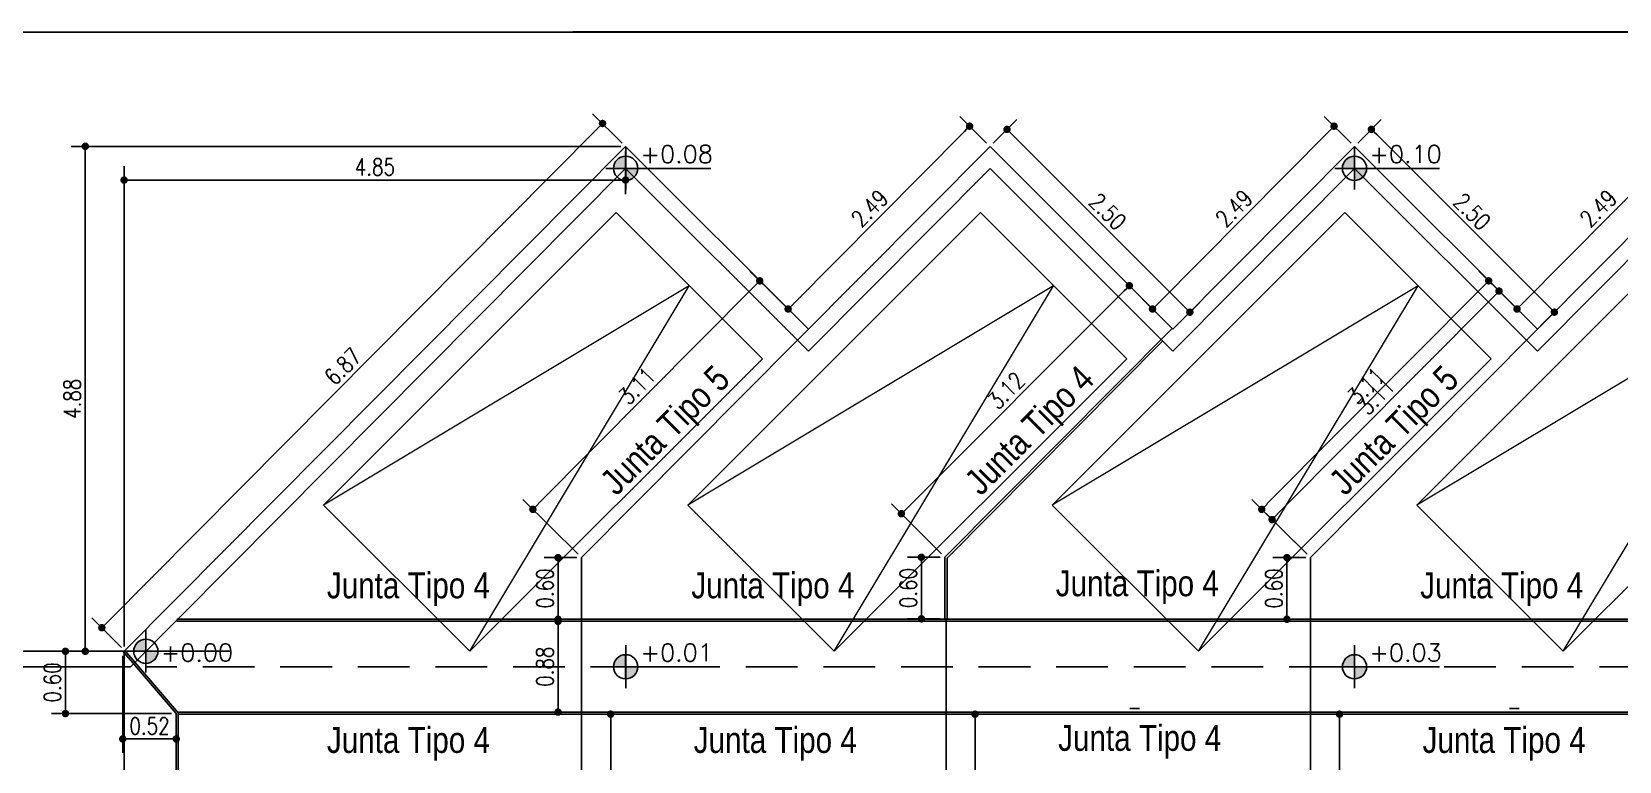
# Model space of a CAD drawing. Header units: millimetres. Extents: x 28448 to 57563, y -116865 to -58388.
# Drawn here: x 28713.98 to 28729.33, y -58455.57 to -58448.52 of the extents above; entities that cross this region are included whole.
import ezdxf

# ---------------------------------------------------------------- set-up
doc = ezdxf.new("R2010")
doc.units = ezdxf.units.MM
doc.header["$PDMODE"] = 35
doc.header["$PDSIZE"] = 0.5
doc.linetypes.add('DASHED', pattern=[0.75, 0.5, -0.25])
doc.layers.get('DEFPOINTS').update_dxf_attribs({"color": 252, "lineweight": 5})
for name, color, linetype in [('-PA-Cotas', 4, 'Continuous'), ('-PA-Muros', 1, 'Continuous'), ('-PA-Nivel Cero', 251, 'Continuous'), ('Proyecto de Pavimento', 4, 'Continuous'), ('Replanteo Ingreso', 2, 'Continuous')]:
    doc.layers.add(name, color=color, linetype=linetype)
doc.layers.add('-VC-Techos', color=251, linetype='Continuous', lineweight=13)
doc.styles.add('Angosta', font='romans.shx', dxfattribs={"width": 0.8})
doc.styles.add('ARIAL', font='ARIALN.TTF')
doc.styles.add('romans', font='romans.shx')
doc.dimstyles.new('JC_1@100', dxfattribs={"dimscale": 0.9, "dimtxt": 0.18, "dimasz": 0.08, "dimexe": 0.15, "dimexo": 0.05, "dimgap": 0.05, "dimtad": 1, "dimzin": 1, "dimdsep": 46, "dimtxsty": 'Angosta', "dimblk1": 'DOT', "dimblk2": 'DOT', "dimsah": 1, "dimcen": 0.09, "dimclrd": 2, "dimclre": 1, "dimclrt": 3, "dimaunit": 1, "dimadec": 3, "dimazin": 0, "dimtfac": 1.8, "dimtmove": 2, "dimatfit": 3, "dimldrblk": 'DOT', "dimfxl": 0.15, "dimtolj": 1, "dimtzin": 0, "dimarcsym": 0})

# ---------------------------------------------------------------- blocks, each defined once
blk = doc.blocks.new('A$C425A0BF6')
at = {"layer": '-VC-Techos', "color": 6, "linetype": 'Continuous'}
for p, q in [((0, 4), (2, 4)), ((0, 0), (0, 4)), ((0, 0), (1, 4)), ((1, 4), (2, 0)), ((2, 4), (2, 0)), ((2, 0), (0, 0))]:
    blk.add_line(p, q, dxfattribs=at)
blk = doc.blocks.new('A$C445B3242')
h = blk.add_hatch(color=256)
h.paths.add_polyline_path([(0.195, 0.389, 0.414214), (0, 0.195), (0.195, 0.195)])
h.paths.add_polyline_path([(0.195, 0, 0.414214), (0.389, 0.195), (0.195, 0.195)])
for p, q in [((0.197, 0.544), (0.197, -0.147)), ((0.195, 0.389), (0.195, 0)), ((-0.123, 0.194), (1.565, 0.194)), ((0, 0.195), (0.389, 0.195))]:
    blk.add_line(p, q)
blk.add_circle((0.195, 0.195), 0.195)
blk = doc.blocks.new('_Dot')
at = {"color": 0, "linetype": 'ByBlock', "lineweight": -2}
blk.add_line((-0.5, 0), (-1, 0), dxfattribs=at)
at = {"color": 0, "linetype": 'ByBlock', "const_width": 0.5}
blk.add_lwpolyline([(-0.25, 0, 1), (0.25, 0, 1)], format="xyb", close=True, dxfattribs=at)
blk = doc.blocks.new('*D234')
at = {"layer": 'DEFPOINTS', "color": 0, "transparency": 16777216}
for p in [(28714.875, -58454.511), (28714.308, -58455.113), (28715.379, -58455.113)]:
    blk.add_point(p, dxfattribs=at)
at = {"layer": 'Proyecto de Pavimento', "color": 1, "lineweight": -2, "transparency": 16777216}
for p, q in [((28714.83, -58454.511), (28714.173, -58454.511)), ((28715.334, -58455.113), (28714.173, -58455.113))]:
    blk.add_line(p, q, dxfattribs=at)
at = {"layer": 'Proyecto de Pavimento', "color": 2, "lineweight": -2, "transparency": 16777216}
blk.add_line((28714.308, -58454.583), (28714.308, -58455.041), dxfattribs=at)
at = {"layer": 'Proyecto de Pavimento', "color": 2, "lineweight": -2, "transparency": 16777216, "xscale": 0.072, "yscale": 0.072, "zscale": 0.072}
for p, rotation in [((28714.308, -58454.511), 90), ((28714.308, -58455.113), 270)]:
    blk.add_blockref('_Dot', p, dxfattribs=dict(at, rotation=rotation))
at = {"layer": 'Proyecto de Pavimento', "color": 3, "transparency": 16777216, "insert": (28714.182, -58454.812), "char_height": 0.162, "attachment_point": 5, "rotation": 90, "style": 'Angosta'}
blk.add_mtext('\\A1;0.60', dxfattribs=at)
blk = doc.blocks.new('*D235')
at = {"layer": 'DEFPOINTS', "color": 0, "transparency": 16777216}
for p in [(28714.862, -58454.511), (28715.379, -58455.113), (28715.379, -58455.359)]:
    blk.add_point(p, dxfattribs=at)
at = {"layer": 'Proyecto de Pavimento', "color": 1, "lineweight": -2, "transparency": 16777216}
for p, q in [((28714.862, -58454.556), (28714.862, -58455.494)), ((28715.379, -58455.158), (28715.379, -58455.494))]:
    blk.add_line(p, q, dxfattribs=at)
at = {"layer": 'Proyecto de Pavimento', "color": 2, "lineweight": -2, "transparency": 16777216}
blk.add_line((28714.934, -58455.359), (28715.307, -58455.359), dxfattribs=at)
at = {"layer": 'Proyecto de Pavimento', "color": 2, "lineweight": -2, "transparency": 16777216, "xscale": 0.072, "yscale": 0.072, "zscale": 0.072, "rotation": 180}
blk.add_blockref('_Dot', (28714.862, -58455.359), dxfattribs=at)
at = {"layer": 'Proyecto de Pavimento', "color": 2, "lineweight": -2, "transparency": 16777216, "xscale": 0.072, "yscale": 0.072, "zscale": 0.072}
blk.add_blockref('_Dot', (28715.379, -58455.359), dxfattribs=at)
at = {"layer": 'Proyecto de Pavimento', "color": 3, "transparency": 16777216, "insert": (28715.121, -58455.233), "char_height": 0.162, "attachment_point": 5, "style": 'Angosta'}
blk.add_mtext('\\A1;0.52', dxfattribs=at)
blk = doc.blocks.new('*D241')
at = {"layer": 'DEFPOINTS', "color": 0, "transparency": 16777216}
for p in [(28719.297, -58455.119), (28719.578, -58455.119), (28719.297, -58458.011)]:
    blk.add_point(p, dxfattribs=at)
at = {"layer": 'Proyecto de Pavimento', "color": 1, "lineweight": -2, "transparency": 16777216}
for p, q in [((28719.342, -58455.119), (28719.713, -58455.119)), ((28719.342, -58458.011), (28719.713, -58458.011))]:
    blk.add_line(p, q, dxfattribs=at)
at = {"layer": 'Proyecto de Pavimento', "color": 2, "lineweight": -2, "transparency": 16777216}
blk.add_line((28719.578, -58457.939), (28719.578, -58455.191), dxfattribs=at)
at = {"layer": 'Proyecto de Pavimento', "color": 2, "lineweight": -2, "transparency": 16777216, "xscale": 0.072, "yscale": 0.072, "zscale": 0.072}
for p, rotation in [((28719.578, -58455.119), 90), ((28719.578, -58458.011), 270)]:
    blk.add_blockref('_Dot', p, dxfattribs=dict(at, rotation=rotation))
at = {"layer": 'Proyecto de Pavimento', "color": 3, "transparency": 16777216, "insert": (28719.452, -58456.565), "char_height": 0.162, "attachment_point": 5, "rotation": 90, "style": 'Angosta'}
blk.add_mtext('\\A1;2.89', dxfattribs=at)
blk = doc.blocks.new('*D245')
at = {"layer": 'DEFPOINTS', "color": 0, "transparency": 16777216}
for p in [(28722.819, -58455.119), (28723.1, -58455.119), (28722.819, -58458.011)]:
    blk.add_point(p, dxfattribs=at)
at = {"layer": 'Proyecto de Pavimento', "color": 1, "lineweight": -2, "transparency": 16777216}
for p, q in [((28722.864, -58455.119), (28723.235, -58455.119)), ((28722.864, -58458.011), (28723.235, -58458.011))]:
    blk.add_line(p, q, dxfattribs=at)
at = {"layer": 'Proyecto de Pavimento', "color": 2, "lineweight": -2, "transparency": 16777216}
blk.add_line((28723.1, -58457.939), (28723.1, -58455.191), dxfattribs=at)
at = {"layer": 'Proyecto de Pavimento', "color": 2, "lineweight": -2, "transparency": 16777216, "xscale": 0.072, "yscale": 0.072, "zscale": 0.072}
for p, rotation in [((28723.1, -58455.119), 90), ((28723.1, -58458.011), 270)]:
    blk.add_blockref('_Dot', p, dxfattribs=dict(at, rotation=rotation))
at = {"layer": 'Proyecto de Pavimento', "color": 3, "transparency": 16777216, "insert": (28722.974, -58456.565), "char_height": 0.162, "attachment_point": 5, "rotation": 90, "style": 'Angosta'}
blk.add_mtext('\\A1;2.89', dxfattribs=at)
blk = doc.blocks.new('*D249')
at = {"layer": 'DEFPOINTS', "color": 0, "transparency": 16777216}
for p in [(28726.341, -58455.119), (28726.623, -58455.119), (28726.341, -58458.011)]:
    blk.add_point(p, dxfattribs=at)
at = {"layer": 'Proyecto de Pavimento', "color": 1, "lineweight": -2, "transparency": 16777216}
for p, q in [((28726.386, -58455.119), (28726.758, -58455.119)), ((28726.386, -58458.011), (28726.758, -58458.011))]:
    blk.add_line(p, q, dxfattribs=at)
at = {"layer": 'Proyecto de Pavimento', "color": 2, "lineweight": -2, "transparency": 16777216}
blk.add_line((28726.623, -58457.939), (28726.623, -58455.191), dxfattribs=at)
at = {"layer": 'Proyecto de Pavimento', "color": 2, "lineweight": -2, "transparency": 16777216, "xscale": 0.072, "yscale": 0.072, "zscale": 0.072}
for p, rotation in [((28726.623, -58455.119), 90), ((28726.623, -58458.011), 270)]:
    blk.add_blockref('_Dot', p, dxfattribs=dict(at, rotation=rotation))
at = {"layer": 'Proyecto de Pavimento', "color": 3, "transparency": 16777216, "insert": (28726.497, -58456.565), "char_height": 0.162, "attachment_point": 5, "rotation": 90, "style": 'Angosta'}
blk.add_mtext('\\A1;2.89', dxfattribs=at)
blk = doc.blocks.new('*D300')
at = {"layer": 'DEFPOINTS', "color": 0, "transparency": 16777216}
for p in [(28719.069, -58454.221), (28719.297, -58454.221), (28719.297, -58455.099)]:
    blk.add_point(p, dxfattribs=at)
at = {"layer": 'Proyecto de Pavimento', "color": 1, "lineweight": -2, "transparency": 16777216}
for p, q in [((28719.252, -58454.221), (28718.934, -58454.221)), ((28719.252, -58455.099), (28718.934, -58455.099))]:
    blk.add_line(p, q, dxfattribs=at)
at = {"layer": 'Proyecto de Pavimento', "color": 2, "lineweight": -2, "transparency": 16777216}
blk.add_line((28719.069, -58455.027), (28719.069, -58454.293), dxfattribs=at)
at = {"layer": 'Proyecto de Pavimento', "color": 2, "lineweight": -2, "transparency": 16777216, "xscale": 0.072, "yscale": 0.072, "zscale": 0.072}
for p, rotation in [((28719.069, -58454.221), 90), ((28719.069, -58455.099), 270)]:
    blk.add_blockref('_Dot', p, dxfattribs=dict(at, rotation=rotation))
at = {"layer": 'Proyecto de Pavimento', "color": 3, "transparency": 16777216, "insert": (28718.943, -58454.66), "char_height": 0.162, "attachment_point": 5, "rotation": 90, "style": 'Angosta'}
blk.add_mtext('\\A1;0.88', dxfattribs=at)
blk = doc.blocks.new('*D301')
at = {"layer": 'DEFPOINTS', "color": 0, "transparency": 16777216}
for p in [(28719.499, -58449.406), (28719.722, -58449.627), (28714.883, -58454.505)]:
    blk.add_point(p, dxfattribs=at)
at = {"layer": 'Proyecto de Pavimento', "color": 1, "lineweight": -2, "transparency": 16777216}
for p, q in [((28719.69, -58449.596), (28719.403, -58449.311)), ((28714.851, -58454.473), (28714.564, -58454.188))]:
    blk.add_line(p, q, dxfattribs=at)
at = {"layer": 'Proyecto de Pavimento', "color": 2, "lineweight": -2, "transparency": 16777216}
blk.add_line((28714.71, -58454.232), (28719.448, -58449.457), dxfattribs=at)
at = {"layer": 'Proyecto de Pavimento', "color": 2, "lineweight": -2, "transparency": 16777216, "xscale": 0.072, "yscale": 0.072, "zscale": 0.072}
for p, rotation in [((28719.499, -58449.406), 45.22306684658017), ((28714.66, -58454.283), 225.2230668465802)]:
    blk.add_blockref('_Dot', p, dxfattribs=dict(at, rotation=rotation))
at = {"layer": 'Proyecto de Pavimento', "color": 3, "transparency": 16777216, "insert": (28716.99, -58451.756), "char_height": 0.162, "attachment_point": 5, "rotation": 45.2231, "style": 'Angosta'}
blk.add_mtext('\\A1;6.87', dxfattribs=at)
blk = doc.blocks.new('*D303')
at = {"layer": 'DEFPOINTS', "color": 0, "transparency": 16777216}
for p in [(28723.047, -58449.432), (28723.244, -58449.627), (28721.49, -58451.395)]:
    blk.add_point(p, dxfattribs=at)
at = {"layer": 'Proyecto de Pavimento', "color": 1, "lineweight": -2, "transparency": 16777216}
for p, q in [((28723.212, -58449.596), (28722.952, -58449.337)), ((28721.458, -58451.364), (28721.197, -58451.105))]:
    blk.add_line(p, q, dxfattribs=at)
at = {"layer": 'Proyecto de Pavimento', "color": 2, "lineweight": -2, "transparency": 16777216}
blk.add_line((28721.344, -58451.149), (28722.997, -58449.483), dxfattribs=at)
at = {"layer": 'Proyecto de Pavimento', "color": 2, "lineweight": -2, "transparency": 16777216, "xscale": 0.072, "yscale": 0.072, "zscale": 0.072}
for p, rotation in [((28723.047, -58449.432), 45.21542905407202), ((28721.293, -58451.2), 225.215429054072)]:
    blk.add_blockref('_Dot', p, dxfattribs=dict(at, rotation=rotation))
at = {"layer": 'Proyecto de Pavimento', "color": 3, "transparency": 16777216, "insert": (28722.081, -58450.227), "char_height": 0.162, "attachment_point": 5, "rotation": 45.2154, "style": 'Angosta'}
blk.add_mtext('\\A1;2.49', dxfattribs=at)
blk = doc.blocks.new('*D304')
at = {"layer": 'DEFPOINTS', "color": 0, "transparency": 16777216}
for p in [(28723.244, -58449.627), (28725.176, -58451.231), (28725.012, -58451.395)]:
    blk.add_point(p, dxfattribs=at)
at = {"layer": 'Proyecto de Pavimento', "color": 1, "lineweight": -2, "transparency": 16777216}
for p, q in [((28723.276, -58449.596), (28723.504, -58449.368)), ((28725.044, -58451.363), (28725.272, -58451.136))]:
    blk.add_line(p, q, dxfattribs=at)
at = {"layer": 'Proyecto de Pavimento', "color": 2, "lineweight": -2, "transparency": 16777216}
blk.add_line((28723.459, -58449.514), (28725.125, -58451.18), dxfattribs=at)
at = {"layer": 'Proyecto de Pavimento', "color": 2, "lineweight": -2, "transparency": 16777216, "xscale": 0.072, "yscale": 0.072, "zscale": 0.072}
for p, rotation in [((28723.409, -58449.463), 135), ((28725.176, -58451.231), 315)]:
    blk.add_blockref('_Dot', p, dxfattribs=dict(at, rotation=rotation))
at = {"layer": 'Proyecto de Pavimento', "color": 3, "transparency": 16777216, "insert": (28724.382, -58450.258), "char_height": 0.162, "attachment_point": 5, "rotation": 315, "style": 'Angosta'}
blk.add_mtext('\\A1;2.50', dxfattribs=at)
blk = doc.blocks.new('*D305')
at = {"layer": 'DEFPOINTS', "color": 0, "transparency": 16777216}
for p in [(28714.5, -58449.627), (28719.722, -58449.627), (28714.875, -58454.511)]:
    blk.add_point(p, dxfattribs=at)
at = {"layer": 'Proyecto de Pavimento', "color": 1, "lineweight": -2, "transparency": 16777216}
for p, q in [((28719.677, -58449.627), (28714.365, -58449.627)), ((28714.83, -58454.511), (28714.365, -58454.511))]:
    blk.add_line(p, q, dxfattribs=at)
at = {"layer": 'Proyecto de Pavimento', "color": 2, "lineweight": -2, "transparency": 16777216}
blk.add_line((28714.5, -58454.439), (28714.5, -58449.699), dxfattribs=at)
at = {"layer": 'Proyecto de Pavimento', "color": 2, "lineweight": -2, "transparency": 16777216, "xscale": 0.072, "yscale": 0.072, "zscale": 0.072}
for p, rotation in [((28714.5, -58449.627), 90), ((28714.5, -58454.511), 270)]:
    blk.add_blockref('_Dot', p, dxfattribs=dict(at, rotation=rotation))
at = {"layer": 'Proyecto de Pavimento', "color": 3, "transparency": 16777216, "insert": (28714.374, -58452.069), "char_height": 0.162, "attachment_point": 5, "rotation": 90, "style": 'Angosta'}
blk.add_mtext('\\A1;4.88', dxfattribs=at)
blk = doc.blocks.new('*D306')
at = {"layer": 'DEFPOINTS', "color": 0, "transparency": 16777216}
for p in [(28719.722, -58449.627), (28719.722, -58449.953), (28714.875, -58454.511)]:
    blk.add_point(p, dxfattribs=at)
at = {"layer": 'Proyecto de Pavimento', "color": 1, "lineweight": -2, "transparency": 16777216}
for p, q in [((28719.722, -58449.672), (28719.722, -58450.088)), ((28714.875, -58454.466), (28714.875, -58449.818))]:
    blk.add_line(p, q, dxfattribs=at)
at = {"layer": 'Proyecto de Pavimento', "color": 2, "lineweight": -2, "transparency": 16777216}
blk.add_line((28714.947, -58449.953), (28719.65, -58449.953), dxfattribs=at)
at = {"layer": 'Proyecto de Pavimento', "color": 2, "lineweight": -2, "transparency": 16777216, "xscale": 0.072, "yscale": 0.072, "zscale": 0.072, "rotation": 180}
blk.add_blockref('_Dot', (28714.875, -58449.953), dxfattribs=at)
at = {"layer": 'Proyecto de Pavimento', "color": 2, "lineweight": -2, "transparency": 16777216, "xscale": 0.072, "yscale": 0.072, "zscale": 0.072}
blk.add_blockref('_Dot', (28719.722, -58449.953), dxfattribs=at)
at = {"layer": 'Proyecto de Pavimento', "color": 3, "transparency": 16777216, "insert": (28717.299, -58449.827), "char_height": 0.162, "attachment_point": 5, "style": 'Angosta'}
blk.add_mtext('\\A1;4.85', dxfattribs=at)
blk = doc.blocks.new('*D307')
at = {"layer": 'DEFPOINTS', "color": 0, "transparency": 16777216}
for p in [(28719.069, -58453.605), (28719.297, -58453.605), (28719.297, -58454.201)]:
    blk.add_point(p, dxfattribs=at)
at = {"layer": 'Proyecto de Pavimento', "color": 1, "lineweight": -2, "transparency": 16777216}
for p, q in [((28719.252, -58453.605), (28718.934, -58453.605)), ((28719.252, -58454.201), (28718.934, -58454.201))]:
    blk.add_line(p, q, dxfattribs=at)
at = {"layer": 'Proyecto de Pavimento', "color": 2, "lineweight": -2, "transparency": 16777216}
blk.add_line((28719.069, -58454.129), (28719.069, -58453.677), dxfattribs=at)
at = {"layer": 'Proyecto de Pavimento', "color": 2, "lineweight": -2, "transparency": 16777216, "xscale": 0.072, "yscale": 0.072, "zscale": 0.072}
for p, rotation in [((28719.069, -58453.605), 90), ((28719.069, -58454.201), 270)]:
    blk.add_blockref('_Dot', p, dxfattribs=dict(at, rotation=rotation))
at = {"layer": 'Proyecto de Pavimento', "color": 3, "transparency": 16777216, "insert": (28718.943, -58453.903), "char_height": 0.162, "attachment_point": 5, "rotation": 90, "style": 'Angosta'}
blk.add_mtext('\\A1;0.60', dxfattribs=at)
blk = doc.blocks.new('*D308')
at = {"layer": 'DEFPOINTS', "color": 0, "transparency": 16777216}
for p in [(28721.019, -58450.928), (28721.49, -58451.395), (28719.297, -58453.605)]:
    blk.add_point(p, dxfattribs=at)
at = {"layer": 'Proyecto de Pavimento', "color": 1, "lineweight": -2, "transparency": 16777216}
for p, q in [((28721.458, -58451.364), (28720.923, -58450.833)), ((28719.265, -58453.573), (28718.73, -58453.042))]:
    blk.add_line(p, q, dxfattribs=at)
at = {"layer": 'Proyecto de Pavimento', "color": 2, "lineweight": -2, "transparency": 16777216}
blk.add_line((28718.877, -58453.086), (28720.968, -58450.979), dxfattribs=at)
at = {"layer": 'Proyecto de Pavimento', "color": 2, "lineweight": -2, "transparency": 16777216, "xscale": 0.072, "yscale": 0.072, "zscale": 0.072}
for p, rotation in [((28721.019, -58450.928), 45.21542905410529), ((28718.826, -58453.138), 225.2154290541053)]:
    blk.add_blockref('_Dot', p, dxfattribs=dict(at, rotation=rotation))
at = {"layer": 'Proyecto de Pavimento', "color": 3, "transparency": 16777216, "insert": (28719.833, -58451.944), "char_height": 0.162, "attachment_point": 5, "rotation": 45.2154, "style": 'Angosta'}
blk.add_mtext('\\A1;3.11', dxfattribs=at)
blk = doc.blocks.new('*D309')
at = {"layer": 'DEFPOINTS', "color": 0, "transparency": 16777216}
for p in [(28726.57, -58449.432), (28726.767, -58449.627), (28725.012, -58451.395)]:
    blk.add_point(p, dxfattribs=at)
at = {"layer": 'Proyecto de Pavimento', "color": 1, "lineweight": -2, "transparency": 16777216}
for p, q in [((28726.735, -58449.596), (28726.474, -58449.337)), ((28724.98, -58451.364), (28724.719, -58451.105))]:
    blk.add_line(p, q, dxfattribs=at)
at = {"layer": 'Proyecto de Pavimento', "color": 2, "lineweight": -2, "transparency": 16777216}
blk.add_line((28724.866, -58451.149), (28726.519, -58449.483), dxfattribs=at)
at = {"layer": 'Proyecto de Pavimento', "color": 2, "lineweight": -2, "transparency": 16777216, "xscale": 0.072, "yscale": 0.072, "zscale": 0.072}
for p, rotation in [((28726.57, -58449.432), 45.21542905407202), ((28724.815, -58451.2), 225.215429054072)]:
    blk.add_blockref('_Dot', p, dxfattribs=dict(at, rotation=rotation))
at = {"layer": 'Proyecto de Pavimento', "color": 3, "transparency": 16777216, "insert": (28725.603, -58450.227), "char_height": 0.162, "attachment_point": 5, "rotation": 45.2154, "style": 'Angosta'}
blk.add_mtext('\\A1;2.49', dxfattribs=at)
blk = doc.blocks.new('*D310')
at = {"layer": 'DEFPOINTS', "color": 0, "transparency": 16777216}
for p in [(28726.767, -58449.627), (28728.699, -58451.231), (28728.534, -58451.395)]:
    blk.add_point(p, dxfattribs=at)
at = {"layer": 'Proyecto de Pavimento', "color": 1, "lineweight": -2, "transparency": 16777216}
for p, q in [((28726.798, -58449.596), (28727.026, -58449.368)), ((28728.566, -58451.363), (28728.794, -58451.136))]:
    blk.add_line(p, q, dxfattribs=at)
at = {"layer": 'Proyecto de Pavimento', "color": 2, "lineweight": -2, "transparency": 16777216}
blk.add_line((28726.982, -58449.514), (28728.648, -58451.18), dxfattribs=at)
at = {"layer": 'Proyecto de Pavimento', "color": 2, "lineweight": -2, "transparency": 16777216, "xscale": 0.072, "yscale": 0.072, "zscale": 0.072}
for p, rotation in [((28726.931, -58449.463), 135), ((28728.699, -58451.231), 315)]:
    blk.add_blockref('_Dot', p, dxfattribs=dict(at, rotation=rotation))
at = {"layer": 'Proyecto de Pavimento', "color": 3, "transparency": 16777216, "insert": (28727.904, -58450.258), "char_height": 0.162, "attachment_point": 5, "rotation": 315, "style": 'Angosta'}
blk.add_mtext('\\A1;2.50', dxfattribs=at)
blk = doc.blocks.new('*D311')
at = {"layer": 'DEFPOINTS', "color": 0, "transparency": 16777216}
for p in [(28730.092, -58449.432), (28730.289, -58449.627), (28728.534, -58451.395)]:
    blk.add_point(p, dxfattribs=at)
at = {"layer": 'Proyecto de Pavimento', "color": 1, "lineweight": -2, "transparency": 16777216}
for p, q in [((28730.257, -58449.596), (28729.996, -58449.337)), ((28728.503, -58451.364), (28728.242, -58451.105))]:
    blk.add_line(p, q, dxfattribs=at)
at = {"layer": 'Proyecto de Pavimento', "color": 2, "lineweight": -2, "transparency": 16777216}
blk.add_line((28728.388, -58451.149), (28730.041, -58449.483), dxfattribs=at)
at = {"layer": 'Proyecto de Pavimento', "color": 2, "lineweight": -2, "transparency": 16777216, "xscale": 0.072, "yscale": 0.072, "zscale": 0.072}
for p, rotation in [((28730.092, -58449.432), 45.21542905407202), ((28728.338, -58451.2), 225.215429054072)]:
    blk.add_blockref('_Dot', p, dxfattribs=dict(at, rotation=rotation))
at = {"layer": 'Proyecto de Pavimento', "color": 3, "transparency": 16777216, "insert": (28729.125, -58450.227), "char_height": 0.162, "attachment_point": 5, "rotation": 45.2154, "style": 'Angosta'}
blk.add_mtext('\\A1;2.49', dxfattribs=at)
blk = doc.blocks.new('*D335')
at = {"layer": 'DEFPOINTS', "color": 0, "transparency": 16777216}
for p in [(28722.581, -58453.601), (28722.809, -58453.601), (28722.809, -58454.197)]:
    blk.add_point(p, dxfattribs=at)
at = {"layer": 'Proyecto de Pavimento', "color": 1, "lineweight": -2, "transparency": 16777216}
for p, q in [((28722.764, -58453.601), (28722.446, -58453.601)), ((28722.764, -58454.197), (28722.446, -58454.197))]:
    blk.add_line(p, q, dxfattribs=at)
at = {"layer": 'Proyecto de Pavimento', "color": 2, "lineweight": -2, "transparency": 16777216}
blk.add_line((28722.581, -58454.125), (28722.581, -58453.673), dxfattribs=at)
at = {"layer": 'Proyecto de Pavimento', "color": 2, "lineweight": -2, "transparency": 16777216, "xscale": 0.072, "yscale": 0.072, "zscale": 0.072}
for p, rotation in [((28722.581, -58453.601), 90), ((28722.581, -58454.197), 270)]:
    blk.add_blockref('_Dot', p, dxfattribs=dict(at, rotation=rotation))
at = {"layer": 'Proyecto de Pavimento', "color": 3, "transparency": 16777216, "insert": (28722.455, -58453.899), "char_height": 0.162, "attachment_point": 5, "rotation": 90, "style": 'Angosta'}
blk.add_mtext('\\A1;0.60', dxfattribs=at)
blk = doc.blocks.new('*D336')
at = {"layer": 'DEFPOINTS', "color": 0, "transparency": 16777216}
for p in [(28726.114, -58453.605), (28726.341, -58453.605), (28726.341, -58454.201)]:
    blk.add_point(p, dxfattribs=at)
at = {"layer": 'Proyecto de Pavimento', "color": 1, "lineweight": -2, "transparency": 16777216}
for p, q in [((28726.296, -58453.605), (28725.979, -58453.605)), ((28726.296, -58454.201), (28725.979, -58454.201))]:
    blk.add_line(p, q, dxfattribs=at)
at = {"layer": 'Proyecto de Pavimento', "color": 2, "lineweight": -2, "transparency": 16777216}
blk.add_line((28726.114, -58454.129), (28726.114, -58453.677), dxfattribs=at)
at = {"layer": 'Proyecto de Pavimento', "color": 2, "lineweight": -2, "transparency": 16777216, "xscale": 0.072, "yscale": 0.072, "zscale": 0.072}
for p, rotation in [((28726.114, -58453.605), 90), ((28726.114, -58454.201), 270)]:
    blk.add_blockref('_Dot', p, dxfattribs=dict(at, rotation=rotation))
at = {"layer": 'Proyecto de Pavimento', "color": 3, "transparency": 16777216, "insert": (28725.988, -58453.903), "char_height": 0.162, "attachment_point": 5, "rotation": 90, "style": 'Angosta'}
blk.add_mtext('\\A1;0.60', dxfattribs=at)
blk = doc.blocks.new('*D349')
at = {"layer": 'DEFPOINTS', "color": 0, "transparency": 16777216}
for p in [(28724.591, -58450.975), (28725.012, -58451.395), (28722.809, -58453.601)]:
    blk.add_point(p, dxfattribs=at)
at = {"layer": 'Proyecto de Pavimento', "color": 1, "lineweight": -2, "transparency": 16777216}
for p, q in [((28724.98, -58451.363), (28724.496, -58450.88)), ((28722.777, -58453.569), (28722.293, -58453.085))]:
    blk.add_line(p, q, dxfattribs=at)
at = {"layer": 'Proyecto de Pavimento', "color": 2, "lineweight": -2, "transparency": 16777216}
blk.add_line((28722.439, -58453.13), (28724.54, -58451.026), dxfattribs=at)
at = {"layer": 'Proyecto de Pavimento', "color": 2, "lineweight": -2, "transparency": 16777216, "xscale": 0.072, "yscale": 0.072, "zscale": 0.072}
for p, rotation in [((28724.591, -58450.975), 45.03163275177798), ((28722.388, -58453.18), 225.031632751778)]:
    blk.add_blockref('_Dot', p, dxfattribs=dict(at, rotation=rotation))
at = {"layer": 'Proyecto de Pavimento', "color": 3, "transparency": 16777216, "insert": (28723.401, -58451.989), "char_height": 0.162, "attachment_point": 5, "rotation": 45.0316, "style": 'Angosta'}
blk.add_mtext('\\A1;3.12', dxfattribs=at)
blk = doc.blocks.new('*D350')
at = {"layer": 'DEFPOINTS', "color": 0, "transparency": 16777216}
for p in [(28728.164, -58451.027), (28728.534, -58451.395), (28726.341, -58453.605)]:
    blk.add_point(p, dxfattribs=at)
at = {"layer": 'Proyecto de Pavimento', "color": 1, "lineweight": -2, "transparency": 16777216}
for p, q in [((28728.503, -58451.364), (28728.068, -58450.932)), ((28726.309, -58453.573), (28725.875, -58453.142))]:
    blk.add_line(p, q, dxfattribs=at)
at = {"layer": 'Proyecto de Pavimento', "color": 2, "lineweight": -2, "transparency": 16777216}
blk.add_line((28726.021, -58453.186), (28728.113, -58451.078), dxfattribs=at)
at = {"layer": 'Proyecto de Pavimento', "color": 2, "lineweight": -2, "transparency": 16777216, "xscale": 0.072, "yscale": 0.072, "zscale": 0.072}
for p, rotation in [((28728.164, -58451.027), 45.21542905429538), ((28725.971, -58453.237), 225.2154290542954)]:
    blk.add_blockref('_Dot', p, dxfattribs=dict(at, rotation=rotation))
at = {"layer": 'Proyecto de Pavimento', "color": 3, "transparency": 16777216, "insert": (28726.978, -58452.043), "char_height": 0.162, "attachment_point": 5, "rotation": 45.2154, "style": 'Angosta'}
blk.add_mtext('\\A1;3.11', dxfattribs=at)
blk = doc.blocks.new('*D351')
at = {"layer": 'DEFPOINTS', "color": 0, "transparency": 16777216}
for p in [(28728.064, -58450.928), (28728.534, -58451.395), (28726.341, -58453.605)]:
    blk.add_point(p, dxfattribs=at)
at = {"layer": 'Proyecto de Pavimento', "color": 1, "lineweight": -2, "transparency": 16777216}
for p, q in [((28728.503, -58451.364), (28727.968, -58450.833)), ((28726.309, -58453.573), (28725.775, -58453.042))]:
    blk.add_line(p, q, dxfattribs=at)
at = {"layer": 'Proyecto de Pavimento', "color": 2, "lineweight": -2, "transparency": 16777216}
blk.add_line((28725.921, -58453.086), (28728.013, -58450.979), dxfattribs=at)
at = {"layer": 'Proyecto de Pavimento', "color": 2, "lineweight": -2, "transparency": 16777216, "xscale": 0.072, "yscale": 0.072, "zscale": 0.072}
for p, rotation in [((28728.064, -58450.928), 45.21542905410529), ((28725.871, -58453.138), 225.2154290541053)]:
    blk.add_blockref('_Dot', p, dxfattribs=dict(at, rotation=rotation))
at = {"layer": 'Proyecto de Pavimento', "color": 3, "transparency": 16777216, "insert": (28726.878, -58451.944), "char_height": 0.162, "attachment_point": 5, "rotation": 45.2154, "style": 'Angosta'}
blk.add_mtext('\\A1;3.11', dxfattribs=at)

msp = doc.modelspace()

# ---------------------------------------------------------------- linework, layer by layer
at = {"layer": '-PA-Muros'}
msp.add_line((28728.3947, -58448.5208), (28725.4923, -58448.5208), dxfattribs=at)
at = {"layer": '-PA-Nivel Cero'}
for p, q in [((28769.2412, -58448.5229), (28710.5953, -58448.5229)), ((28719.2125, -58448.5184), (28760.9347, -58448.5184)), ((28724.6879, -58455.0655), (28724.5948, -58455.0656)), ((28728.358, -58455.0655), (28728.2649, -58455.0656))]:
    msp.add_line(p, q, dxfattribs=at)
at = {"layer": 'Proyecto de Pavimento'}
for p, q in [((28719.722, -58449.6275), (28714.8751, -58454.511)), ((28721.4898, -58451.3953), (28719.722, -58449.6275)), ((28723.2444, -58449.6275), (28721.3842, -58451.5017)), ((28725.0121, -58451.3953), (28723.2444, -58449.6275)), ((28726.7667, -58449.6275), (28725.0121, -58451.3953)), ((28728.5345, -58451.3953), (28726.7667, -58449.6275)), ((28730.289, -58449.6275), (28728.5345, -58451.3953)), ((28719.7224, -58449.84), (28714.9376, -58454.661)), ((28721.4902, -58451.6078), (28719.7224, -58449.84)), ((28723.2448, -58449.84), (28721.4902, -58451.6078)), ((28725.0125, -58451.6078), (28723.2448, -58449.84)), ((28726.7671, -58449.84), (28725.0125, -58451.6078)), ((28728.5348, -58451.6078), (28726.7671, -58449.84)), ((28730.2894, -58449.84), (28728.5348, -58451.6078)), ((28549.0449, -58454.5155), (28715.0865, -58454.511)), ((28549.2307, -58454.6655), (28714.9376, -58454.661))]:
    msp.add_line(p, q, dxfattribs=at)
at = {"layer": 'Proyecto de Pavimento', "color": 6}
for p, q in [((28725.0051, -58451.3882), (28722.809, -58453.6008)), ((28724.9136, -58451.5088), (28722.829, -58453.609))]:
    msp.add_line(p, q, dxfattribs=at)
at = {"layer": 'Proyecto de Pavimento', "color": 7}
for p, q in [((28728.5345, -58451.3953), (28726.3414, -58453.6049)), ((28721.3842, -58451.5017), (28719.2967, -58453.6049))]:
    msp.add_line(p, q, dxfattribs=at)
for points in [[(28719.2967, -58453.6049), (28719.2967, -58454.211)], [(28726.3414, -58453.6049), (28726.3414, -58454.201)]]:
    msp.add_lwpolyline(points, dxfattribs=at)
at = {"layer": 'Proyecto de Pavimento', "color": 6}
for points in [[(28722.809, -58453.6008), (28722.809, -58454.201)], [(28722.829, -58453.609), (28722.829, -58454.201)], [(28771.7413, -58454.201), (28715.3842, -58454.201)], [(28771.7413, -58454.221), (28715.3842, -58454.221)], [(28771.7313, -58455.099), (28715.3991, -58455.099)], [(28771.7313, -58455.119), (28715.3991, -58455.119)]]:
    msp.add_lwpolyline(points, dxfattribs=at)
at = {"layer": 'Proyecto de Pavimento', "color": 3}
for points in [[(28719.2968, -58457.991), (28719.2967, -58454.191)], [(28722.8193, -58461.821), (28722.819, -58454.191)], [(28726.3415, -58457.991), (28726.3414, -58454.191)]]:
    msp.add_lwpolyline(points, dxfattribs=at)
at = {"layer": 'Proyecto de Pavimento', "color": 5}
for points in [[(28715.3791, -58455.1126), (28714.862, -58454.511)], [(28715.3991, -58455.1052), (28714.8828, -58454.5046)], [(28715.3791, -58455.1132), (28715.3791, -58458.1151)], [(28715.3991, -58455.1049), (28715.3991, -58458.1151)]]:
    msp.add_lwpolyline(points, dxfattribs=at)
at = {"layer": 'Proyecto de Pavimento', "linetype": 'DASHED'}
msp.add_lwpolyline([(28770.8845, -58454.661), (28715.0865, -58454.661)], dxfattribs=at)
at = {"layer": 'Replanteo Ingreso'}
msp.add_lwpolyline([(28714.8753, -58461.511), (28714.8751, -58454.511)], dxfattribs=at)

# ---------------------------------------------------------------- block references
at = {"layer": '-VC-Techos', "color": 6, "linetype": 'Continuous', "xscale": -1, "rotation": 315}
for p in [(28718.216, -58454.511, -499.7933), (28721.7383, -58454.511, -499.7933), (28725.2606, -58454.511, -499.7933), (28728.7829, -58454.511, -499.7933)]:
    msp.add_blockref('A$C425A0BF6', p, dxfattribs=at)
at = {"layer": 'Proyecto de Pavimento', "xscale": 0.6000000000931323, "yscale": 0.6000000000931323, "zscale": 0.6000000000931323}
for p in [(28719.6057, -58449.9568, -499.7933), (28726.6503, -58449.9568, -499.7933), (28714.9681, -58454.6275, -499.7933), (28719.6057, -58454.7777, -499.7933), (28726.6504, -58454.7777, -499.7933)]:
    msp.add_blockref('A$C445B3242', p, dxfattribs=at)

# ---------------------------------------------------------------- texts
at = {"layer": '-PA-Cotas', "linetype": 'Continuous', "char_height": 0.17, "width": 12.695578, "attachment_point": 3, "rotation": 0.13103, "style": 'romans'}
for s, insert in [('+0.08', (28720.5653, -58449.6167, -499.7933)), ('+0.10', (28727.6099, -58449.6167, -499.7933)), ('+0.00', (28715.9277, -58454.4374, -499.7933)), ('+0.01', (28720.5653, -58454.4376, -499.7933)), ('+0.03', (28727.61, -58454.4376, -499.7933))]:
    msp.add_mtext(s, dxfattribs=dict(at, insert=insert))
at = {"layer": 'Proyecto de Pavimento', "color": 0, "style": 'ARIAL'}
for s, p in [('Junta Tipo 5', (28719.6321, -58453.0158)), ('Junta Tipo 4', (28723.1545, -58453.0158)), ('Junta Tipo 5', (28726.6768, -58453.0158))]:
    msp.add_text(s, height=0.25, rotation=44.96599, dxfattribs=at).set_placement(p)
for p in [(28723.8801, -58453.9784), (28716.8354, -58453.9984), (28720.3577, -58453.9984), (28727.4024, -58453.9984), (28716.8354, -58455.4936), (28720.3809, -58455.4936), (28723.9032, -58455.4736), (28727.4255, -58455.4936)]:
    msp.add_text('Junta Tipo 4', height=0.25, dxfattribs=at).set_placement(p)

# ---------------------------------------------------------------- dimensions: what is measured, and where the dimension line sits
at = {"layer": 'Proyecto de Pavimento'}
for p1, p2, distance, picture, middle in [((28714.8828, -58454.5046), (28719.722, -58449.6275), 0.3145, '*D301', (28716.9897, -58451.7557)), ((28721.4898, -58451.3953), (28723.2444, -58449.6275), 0.2774, '*D303', (28722.0808, -58450.2272)), ((28723.2444, -58449.6275), (28725.0121, -58451.3953), 0.2322, '*D304', (28724.3815, -58450.2581)), ((28725.0121, -58451.3953), (28726.7667, -58449.6275), 0.2774, '*D309', (28725.6031, -58450.2272)), ((28726.7667, -58449.6275), (28728.5345, -58451.3953), 0.2322, '*D310', (28727.9038, -58450.2581)), ((28728.5345, -58451.3953), (28730.289, -58449.6275), 0.2774, '*D311', (28729.1254, -58450.2272)), ((28719.2967, -58453.6049), (28721.4898, -58451.3953), 0.6634, '*D308', (28719.833, -58451.944)), ((28722.809, -58453.6008), (28725.0121, -58451.3953), 0.5947, '*D349', (28723.4007, -58451.9887)), ((28726.3414, -58453.6049), (28728.5345, -58451.3953), 0.6634, '*D351', (28726.8776, -58451.944)), ((28726.3414, -58453.6049), (28728.5345, -58451.3953), 0.5223, '*D350', (28726.9778, -58452.0434))]:
    dim = msp.add_aligned_dim(p1=p1, p2=p2, distance=distance, dimstyle='JC_1@100', dxfattribs=at)
    dim.commit()
    dim.dimension.update_dxf_attribs({"geometry": picture, "text_midpoint": middle})
for base, p1, p2, picture, middle in [((28714.4995, -58449.6275), (28714.8751, -58454.511), (28719.722, -58449.6275), '*D305', (28714.3735, -58452.0692)), ((28722.5813, -58453.6008), (28722.809, -58454.1969), (28722.809, -58453.6008), '*D335', (28722.4553, -58453.8988)), ((28719.069, -58453.6049), (28719.2967, -58454.201), (28719.2967, -58453.6049), '*D307', (28718.943, -58453.903)), ((28726.1136, -58453.6049), (28726.3414, -58454.201), (28726.3414, -58453.6049), '*D336', (28725.9876, -58453.903)), ((28719.069, -58454.221), (28719.2968, -58455.099), (28719.2967, -58454.221), '*D300', (28718.943, -58454.66)), ((28714.3082, -58455.1132), (28714.8751, -58454.511), (28715.3791, -58455.1132), '*D234', (28714.1822, -58454.8121)), ((28719.5781, -58455.119), (28719.2968, -58458.011), (28719.2968, -58455.119), '*D241', (28719.4521, -58456.565)), ((28723.1005, -58455.119), (28722.8191, -58458.011), (28722.8191, -58455.119), '*D245', (28722.9745, -58456.565)), ((28726.6228, -58455.119), (28726.3415, -58458.011), (28726.3414, -58455.119), '*D249', (28726.4968, -58456.565))]:
    dim = msp.add_linear_dim(base=base, p1=p1, p2=p2, angle=90, dimstyle='JC_1@100', dxfattribs=at)
    dim.commit()
    dim.dimension.update_dxf_attribs({"geometry": picture, "text_midpoint": middle})
for base, p1, p2, picture, middle in [((28719.722, -58449.9532), (28714.8751, -58454.511), (28719.722, -58449.6275), '*D306', (28717.2986, -58449.8272)), ((28715.3791, -58455.3589), (28714.862, -58454.511), (28715.3791, -58455.1126), '*D235', (28715.1206, -58455.2329))]:
    dim = msp.add_linear_dim(base=base, p1=p1, p2=p2, dimstyle='JC_1@100', dxfattribs=at)
    dim.commit()
    dim.dimension.update_dxf_attribs({"geometry": picture, "text_midpoint": middle})

doc.saveas('drawing.dxf')
